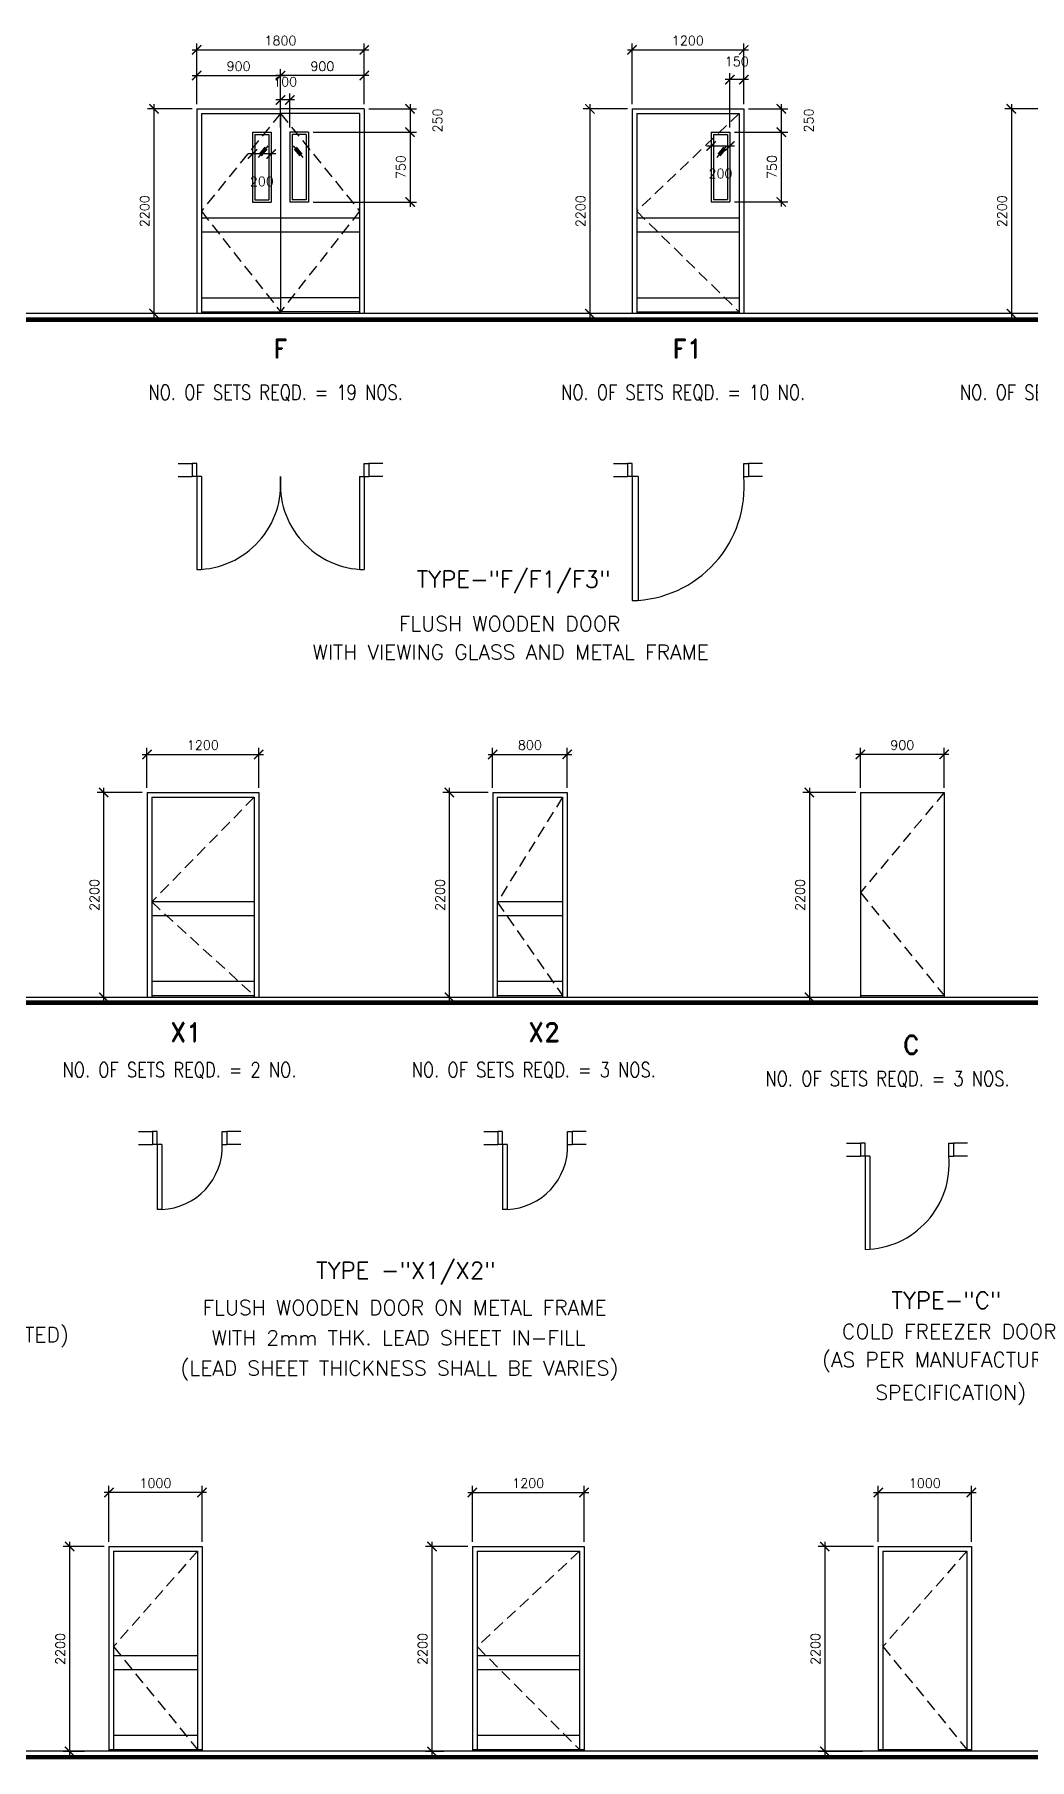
# Model space of a CAD drawing. Extents: x 105294 to 154914, y 92273 to 130474.
# Drawn here: x 117892 to 128579, y 110994 to 129528 of the extents above; entities that cross this region are included whole.
import ezdxf
from ezdxf.enums import TextEntityAlignment as Align

# ---------------------------------------------------------------- set-up
doc = ezdxf.new("R2010")
doc.units = 0
doc.header["$LTSCALE"] = 1000
doc.header["$MEASUREMENT"] = 0
doc.header["$PDMODE"] = 34
doc.linetypes.add('HIDDEN2', pattern=[0.1875, 0.125, -0.0625])
doc.layers.get('0').update_dxf_attribs({"linetype": 'CONTINUOUS'})
doc.layers.get('DEFPOINTS').update_dxf_attribs({"linetype": 'CONTINUOUS'})
for name, color, linetype in [('DIM', 11, 'CONTINUOUS'), ('DOOR', 4, 'CONTINUOUS'), ('TEXT-T', 2, 'CONTINUOUS'), ('WALL', 6, 'CONTINUOUS')]:
    doc.layers.add(name, color=color, linetype=linetype)
doc.styles.add('ROMAND', font='romand.shx')
doc.styles.add('ROMANS', font='ROMANS.SHX', dxfattribs={"height": 100})
doc.dimstyles.new('STANDARD in', dxfattribs={"dimtxt": 120, "dimasz": 100, "dimexe": 70, "dimexo": 50, "dimgap": 50, "dimtad": 1, "dimdec": 0, "dimzin": 0, "dimdsep": 46, "dimtxsty": 'ROMANS', "dimblk": 'ARCHTICK', "dimcen": 50, "dimdle": 50, "dimclrd": 4, "dimclre": 4, "dimclrt": 2, "dimadec": 0, "dimazin": 0, "dimtfac": 1, "dimtdec": 0, "dimtmove": 2, "dimatfit": 3, "dimldrblk": 'ARCHTICK', "dimfxl": 0, "dimtolj": 1, "dimtzin": 0, "dimarcsym": 0})

# ---------------------------------------------------------------- blocks, each defined once
blk = doc.blocks.new('_ARCHTICK')
at = {"color": 0, "linetype": 'ByBlock', "const_width": 0.15}
blk.add_lwpolyline([(-0.5, -0.5), (0.5, 0.5)], dxfattribs=at)
blk = doc.blocks.new('*D49')
at = {"layer": 'DEFPOINTS', "color": 0, "linetype": 'ByBlock'}
for p in [(128839, 128729), (128385, 126529), (128839, 126529)]:
    blk.add_point(p, dxfattribs=at)
at = {"layer": 'DIM', "color": 4, "linetype": 'ByBlock', "lineweight": -2}
for p, q in [((128789, 128729), (128315, 128729)), ((128385, 128779), (128385, 126479)), ((128789, 126529), (128315, 126529))]:
    blk.add_line(p, q, dxfattribs=at)
at = {"layer": 'DIM', "color": 4, "linetype": 'ByBlock', "lineweight": -2, "xscale": 100, "yscale": 100, "zscale": 100}
for p, rotation in [((128385, 128729), 90), ((128385, 126529), 270)]:
    blk.add_blockref('_ARCHTICK', p, dxfattribs=dict(at, rotation=rotation))
at = {"layer": 'DIM', "color": 2, "linetype": 'ByBlock', "insert": (128285, 127629), "char_height": 100, "attachment_point": 5, "rotation": 90, "style": 'ROMANS'}
blk.add_mtext('\\A1;2200', dxfattribs=at)
blk = doc.blocks.new('*D50')
at = {"layer": 'DEFPOINTS', "color": 0, "linetype": 'ByBlock'}
for p in [(125360, 129043), (125510, 128729), (125360, 128479)]:
    blk.add_point(p, dxfattribs=at)
at = {"layer": 'DIM', "color": 4, "linetype": 'ByBlock', "lineweight": -2}
for p, q in [((125560, 129043), (125310, 129043)), ((125360, 128529), (125360, 129113)), ((125510, 128779), (125510, 129113))]:
    blk.add_line(p, q, dxfattribs=at)
at = {"layer": 'DIM', "color": 4, "linetype": 'ByBlock', "lineweight": -2, "xscale": 100, "yscale": 100, "zscale": 100, "rotation": 180}
blk.add_blockref('_ARCHTICK', (125360, 129043), dxfattribs=at)
at = {"layer": 'DIM', "color": 4, "linetype": 'ByBlock', "lineweight": -2, "xscale": 100, "yscale": 100, "zscale": 100}
blk.add_blockref('_ARCHTICK', (125510, 129043), dxfattribs=at)
at = {"layer": 'DIM', "color": 2, "linetype": 'ByBlock', "insert": (125435, 129238), "char_height": 100, "attachment_point": 5, "style": 'ROMANS'}
blk.add_mtext('\\A1;150', dxfattribs=at)
blk = doc.blocks.new('*D51')
at = {"layer": 'DEFPOINTS', "color": 0, "linetype": 'ByBlock'}
for p in [(125160, 128479), (125360, 128479), (125160, 128329)]:
    blk.add_point(p, dxfattribs=at)
at = {"layer": 'DIM', "color": 4, "linetype": 'ByBlock', "lineweight": -2}
for p, q in [((125410, 128329), (125110, 128329)), ((125160, 128429), (125160, 128259)), ((125360, 128429), (125360, 128259))]:
    blk.add_line(p, q, dxfattribs=at)
at = {"layer": 'DIM', "color": 4, "linetype": 'ByBlock', "lineweight": -2, "xscale": 100, "yscale": 100, "zscale": 100, "rotation": 180}
blk.add_blockref('_ARCHTICK', (125160, 128329), dxfattribs=at)
at = {"layer": 'DIM', "color": 4, "linetype": 'ByBlock', "lineweight": -2, "xscale": 100, "yscale": 100, "zscale": 100}
blk.add_blockref('_ARCHTICK', (125360, 128329), dxfattribs=at)
at = {"layer": 'DIM', "color": 2, "linetype": 'ByBlock', "insert": (125260, 128034), "char_height": 100, "attachment_point": 5, "style": 'ROMANS'}
blk.add_mtext('\\A1;200', dxfattribs=at)
blk = doc.blocks.new('*D52')
at = {"layer": 'DEFPOINTS', "color": 0, "linetype": 'ByBlock'}
for p in [(125510, 128729), (125360, 128479), (125913, 128479)]:
    blk.add_point(p, dxfattribs=at)
at = {"layer": 'DIM', "color": 4, "linetype": 'ByBlock', "lineweight": -2}
for p, q in [((125560, 128729), (125983, 128729)), ((125913, 128779), (125913, 128429)), ((125410, 128479), (125983, 128479))]:
    blk.add_line(p, q, dxfattribs=at)
at = {"layer": 'DIM', "color": 4, "linetype": 'ByBlock', "lineweight": -2, "xscale": 100, "yscale": 100, "zscale": 100}
for p, rotation in [((125913, 128729), 90), ((125913, 128479), 270)]:
    blk.add_blockref('_ARCHTICK', p, dxfattribs=dict(at, rotation=rotation))
at = {"layer": 'DIM', "color": 2, "linetype": 'ByBlock', "insert": (126208, 128604), "char_height": 100, "attachment_point": 5, "rotation": 90, "style": 'ROMANS'}
blk.add_mtext('\\A1;250', dxfattribs=at)
blk = doc.blocks.new('*D53')
at = {"layer": 'DEFPOINTS', "color": 0, "linetype": 'ByBlock'}
for p in [(125360, 128479), (125360, 127729), (125913, 127729)]:
    blk.add_point(p, dxfattribs=at)
at = {"layer": 'DIM', "color": 4, "linetype": 'ByBlock', "lineweight": -2}
for p, q in [((125410, 128479), (125983, 128479)), ((125913, 128529), (125913, 127679)), ((125410, 127729), (125983, 127729))]:
    blk.add_line(p, q, dxfattribs=at)
at = {"layer": 'DIM', "color": 4, "linetype": 'ByBlock', "lineweight": -2, "xscale": 100, "yscale": 100, "zscale": 100}
for p, rotation in [((125913, 128479), 90), ((125913, 127729), 270)]:
    blk.add_blockref('_ARCHTICK', p, dxfattribs=dict(at, rotation=rotation))
at = {"layer": 'DIM', "color": 2, "linetype": 'ByBlock', "insert": (125813, 128104), "char_height": 100, "attachment_point": 5, "rotation": 90, "style": 'ROMANS'}
blk.add_mtext('\\A1;750', dxfattribs=at)
blk = doc.blocks.new('*D54')
at = {"layer": 'DEFPOINTS', "color": 0, "linetype": 'ByBlock'}
for p in [(124310, 128729), (123857, 126529), (124310, 126529)]:
    blk.add_point(p, dxfattribs=at)
at = {"layer": 'DIM', "color": 4, "linetype": 'ByBlock', "lineweight": -2}
for p, q in [((124260, 128729), (123787, 128729)), ((123857, 128779), (123857, 126479)), ((124260, 126529), (123787, 126529))]:
    blk.add_line(p, q, dxfattribs=at)
at = {"layer": 'DIM', "color": 4, "linetype": 'ByBlock', "lineweight": -2, "xscale": 100, "yscale": 100, "zscale": 100}
for p, rotation in [((123857, 128729), 90), ((123857, 126529), 270)]:
    blk.add_blockref('_ARCHTICK', p, dxfattribs=dict(at, rotation=rotation))
at = {"layer": 'DIM', "color": 2, "linetype": 'ByBlock', "insert": (123757, 127629), "char_height": 100, "attachment_point": 5, "rotation": 90, "style": 'ROMANS'}
blk.add_mtext('\\A1;2200', dxfattribs=at)
blk = doc.blocks.new('*D55')
at = {"layer": 'DEFPOINTS', "color": 0, "linetype": 'ByBlock'}
for p in [(120534, 128825), (120534, 128479), (120634, 128479)]:
    blk.add_point(p, dxfattribs=at)
at = {"layer": 'DIM', "color": 4, "linetype": 'ByBlock', "lineweight": -2}
for p, q in [((120684, 128825), (120484, 128825)), ((120534, 128529), (120534, 128895)), ((120634, 128529), (120634, 128895))]:
    blk.add_line(p, q, dxfattribs=at)
at = {"layer": 'DIM', "color": 4, "linetype": 'ByBlock', "lineweight": -2, "xscale": 100, "yscale": 100, "zscale": 100, "rotation": 180}
blk.add_blockref('_ARCHTICK', (120534, 128825), dxfattribs=at)
at = {"layer": 'DIM', "color": 4, "linetype": 'ByBlock', "lineweight": -2, "xscale": 100, "yscale": 100, "zscale": 100}
blk.add_blockref('_ARCHTICK', (120634, 128825), dxfattribs=at)
at = {"layer": 'DIM', "color": 2, "linetype": 'ByBlock', "insert": (120584, 129020), "char_height": 100, "attachment_point": 5, "style": 'ROMANS'}
blk.add_mtext('\\A1;100', dxfattribs=at)
blk = doc.blocks.new('*D56')
at = {"layer": 'DEFPOINTS', "color": 0, "linetype": 'ByBlock'}
for p in [(121434, 128729), (120834, 128479), (121926, 128479)]:
    blk.add_point(p, dxfattribs=at)
at = {"layer": 'DIM', "color": 4, "linetype": 'ByBlock', "lineweight": -2}
for p, q in [((121484, 128729), (121996, 128729)), ((121926, 128779), (121926, 128429)), ((120884, 128479), (121996, 128479))]:
    blk.add_line(p, q, dxfattribs=at)
at = {"layer": 'DIM', "color": 4, "linetype": 'ByBlock', "lineweight": -2, "xscale": 100, "yscale": 100, "zscale": 100}
for p, rotation in [((121926, 128729), 90), ((121926, 128479), 270)]:
    blk.add_blockref('_ARCHTICK', p, dxfattribs=dict(at, rotation=rotation))
at = {"layer": 'DIM', "color": 2, "linetype": 'ByBlock', "insert": (122221, 128604), "char_height": 100, "attachment_point": 5, "rotation": 90, "style": 'ROMANS'}
blk.add_mtext('\\A1;250', dxfattribs=at)
blk = doc.blocks.new('*D57')
at = {"layer": 'DEFPOINTS', "color": 0, "linetype": 'ByBlock'}
for p in [(120834, 128478), (120834, 127728), (121926, 127728)]:
    blk.add_point(p, dxfattribs=at)
at = {"layer": 'DIM', "color": 4, "linetype": 'ByBlock', "lineweight": -2}
for p, q in [((120884, 128478), (121996, 128478)), ((121926, 128528), (121926, 127678)), ((120884, 127728), (121996, 127728))]:
    blk.add_line(p, q, dxfattribs=at)
at = {"layer": 'DIM', "color": 4, "linetype": 'ByBlock', "lineweight": -2, "xscale": 100, "yscale": 100, "zscale": 100}
for p, rotation in [((121926, 128478), 90), ((121926, 127728), 270)]:
    blk.add_blockref('_ARCHTICK', p, dxfattribs=dict(at, rotation=rotation))
at = {"layer": 'DIM', "color": 2, "linetype": 'ByBlock', "insert": (121826, 128103), "char_height": 100, "attachment_point": 5, "rotation": 90, "style": 'ROMANS'}
blk.add_mtext('\\A1;750', dxfattribs=at)
blk = doc.blocks.new('*D58')
at = {"layer": 'DEFPOINTS', "color": 0, "linetype": 'ByBlock'}
for p in [(120534, 129087), (120534, 128729), (121434, 128729)]:
    blk.add_point(p, dxfattribs=at)
at = {"layer": 'DIM', "color": 4, "linetype": 'ByBlock', "lineweight": -2}
for p, q in [((121484, 129087), (120484, 129087)), ((120534, 128779), (120534, 129157)), ((121434, 128779), (121434, 129157))]:
    blk.add_line(p, q, dxfattribs=at)
at = {"layer": 'DIM', "color": 4, "linetype": 'ByBlock', "lineweight": -2, "xscale": 100, "yscale": 100, "zscale": 100, "rotation": 180}
blk.add_blockref('_ARCHTICK', (120534, 129087), dxfattribs=at)
at = {"layer": 'DIM', "color": 4, "linetype": 'ByBlock', "lineweight": -2, "xscale": 100, "yscale": 100, "zscale": 100}
blk.add_blockref('_ARCHTICK', (121434, 129087), dxfattribs=at)
at = {"layer": 'DIM', "color": 2, "linetype": 'ByBlock', "insert": (120984, 129187), "char_height": 100, "attachment_point": 5, "style": 'ROMANS'}
blk.add_mtext('\\A1;900', dxfattribs=at)
blk = doc.blocks.new('*D59')
at = {"layer": 'DEFPOINTS', "color": 0, "linetype": 'ByBlock'}
for p in [(125510, 129362), (124310, 128729), (125510, 128729)]:
    blk.add_point(p, dxfattribs=at)
at = {"layer": 'DIM', "color": 4, "linetype": 'ByBlock', "lineweight": -2}
for p, q in [((124310, 128779), (124310, 129432)), ((125510, 128779), (125510, 129432)), ((124260, 129362), (125560, 129362))]:
    blk.add_line(p, q, dxfattribs=at)
at = {"layer": 'DIM', "color": 4, "linetype": 'ByBlock', "lineweight": -2, "xscale": 100, "yscale": 100, "zscale": 100, "rotation": 180}
blk.add_blockref('_ARCHTICK', (124310, 129362), dxfattribs=at)
at = {"layer": 'DIM', "color": 4, "linetype": 'ByBlock', "lineweight": -2, "xscale": 100, "yscale": 100, "zscale": 100}
blk.add_blockref('_ARCHTICK', (125510, 129362), dxfattribs=at)
at = {"layer": 'DIM', "color": 2, "linetype": 'ByBlock', "insert": (124910, 129462), "char_height": 100, "attachment_point": 5, "style": 'ROMANS'}
blk.add_mtext('\\A1;1200', dxfattribs=at)
blk = doc.blocks.new('*D64')
at = {"layer": 'DEFPOINTS', "color": 0, "linetype": 'ByBlock'}
for p in [(126763, 121383), (126215, 119183), (126763, 119183)]:
    blk.add_point(p, dxfattribs=at)
at = {"layer": 'DIM', "color": 4, "linetype": 'ByBlock', "lineweight": -2}
for p, q in [((126215, 121433), (126215, 119133)), ((126713, 121383), (126145, 121383)), ((126713, 119183), (126145, 119183))]:
    blk.add_line(p, q, dxfattribs=at)
at = {"layer": 'DIM', "color": 4, "linetype": 'ByBlock', "lineweight": -2, "xscale": 100, "yscale": 100, "zscale": 100}
for p, rotation in [((126215, 121383), 90), ((126215, 119183), 270)]:
    blk.add_blockref('_ARCHTICK', p, dxfattribs=dict(at, rotation=rotation))
at = {"layer": 'DIM', "color": 2, "linetype": 'ByBlock', "insert": (126115, 120283), "char_height": 100, "attachment_point": 5, "rotation": 90, "style": 'ROMANS'}
blk.add_mtext('\\A1;2200', dxfattribs=at)
blk = doc.blocks.new('*D65')
at = {"layer": 'DEFPOINTS', "color": 0, "linetype": 'ByBlock'}
for p in [(123613, 121793), (122813, 121383), (123613, 121383)]:
    blk.add_point(p, dxfattribs=at)
at = {"layer": 'DIM', "color": 4, "linetype": 'ByBlock', "lineweight": -2}
for p, q in [((122763, 121793), (123663, 121793)), ((122813, 121433), (122813, 121863)), ((123613, 121433), (123613, 121863))]:
    blk.add_line(p, q, dxfattribs=at)
at = {"layer": 'DIM', "color": 4, "linetype": 'ByBlock', "lineweight": -2, "xscale": 100, "yscale": 100, "zscale": 100, "rotation": 180}
blk.add_blockref('_ARCHTICK', (122813, 121793), dxfattribs=at)
at = {"layer": 'DIM', "color": 4, "linetype": 'ByBlock', "lineweight": -2, "xscale": 100, "yscale": 100, "zscale": 100}
blk.add_blockref('_ARCHTICK', (123613, 121793), dxfattribs=at)
at = {"layer": 'DIM', "color": 2, "linetype": 'ByBlock', "insert": (123213, 121893), "char_height": 100, "attachment_point": 5, "style": 'ROMANS'}
blk.add_mtext('\\A1;800', dxfattribs=at)
blk = doc.blocks.new('*D66')
at = {"layer": 'DEFPOINTS', "color": 0, "linetype": 'ByBlock'}
for p in [(126955, 113282), (126380, 111082), (126834, 111082)]:
    blk.add_point(p, dxfattribs=at)
at = {"layer": 'DIM', "color": 4, "linetype": 'ByBlock', "lineweight": -2}
for p, q in [((126905, 113282), (126310, 113282)), ((126380, 113332), (126380, 111032)), ((126784, 111082), (126310, 111082))]:
    blk.add_line(p, q, dxfattribs=at)
at = {"layer": 'DIM', "color": 4, "linetype": 'ByBlock', "lineweight": -2, "xscale": 100, "yscale": 100, "zscale": 100}
for p, rotation in [((126380, 113282), 90), ((126380, 111082), 270)]:
    blk.add_blockref('_ARCHTICK', p, dxfattribs=dict(at, rotation=rotation))
at = {"layer": 'DIM', "color": 2, "linetype": 'ByBlock', "insert": (126280, 112182), "char_height": 100, "attachment_point": 5, "rotation": 90, "style": 'ROMANS'}
blk.add_mtext('\\A1;2200', dxfattribs=at)
blk = doc.blocks.new('*D67')
at = {"layer": 'DEFPOINTS', "color": 0, "linetype": 'ByBlock'}
for p in [(126763, 121793), (126763, 121383), (127663, 121383)]:
    blk.add_point(p, dxfattribs=at)
at = {"layer": 'DIM', "color": 4, "linetype": 'ByBlock', "lineweight": -2}
for p, q in [((127713, 121793), (126713, 121793)), ((126763, 121433), (126763, 121863)), ((127663, 121433), (127663, 121863))]:
    blk.add_line(p, q, dxfattribs=at)
at = {"layer": 'DIM', "color": 4, "linetype": 'ByBlock', "lineweight": -2, "xscale": 100, "yscale": 100, "zscale": 100, "rotation": 180}
blk.add_blockref('_ARCHTICK', (126763, 121793), dxfattribs=at)
at = {"layer": 'DIM', "color": 4, "linetype": 'ByBlock', "lineweight": -2, "xscale": 100, "yscale": 100, "zscale": 100}
blk.add_blockref('_ARCHTICK', (127663, 121793), dxfattribs=at)
at = {"layer": 'DIM', "color": 2, "linetype": 'ByBlock', "insert": (127213, 121893), "char_height": 100, "attachment_point": 5, "style": 'ROMANS'}
blk.add_mtext('\\A1;900', dxfattribs=at)
blk = doc.blocks.new('*D68')
at = {"layer": 'DEFPOINTS', "color": 0, "linetype": 'ByBlock'}
for p in [(127955, 113863), (126955, 113282), (127955, 113282)]:
    blk.add_point(p, dxfattribs=at)
at = {"layer": 'DIM', "color": 4, "linetype": 'ByBlock', "lineweight": -2}
for p, q in [((126905, 113863), (128005, 113863)), ((126955, 113332), (126955, 113933)), ((127955, 113332), (127955, 113933))]:
    blk.add_line(p, q, dxfattribs=at)
at = {"layer": 'DIM', "color": 4, "linetype": 'ByBlock', "lineweight": -2, "xscale": 100, "yscale": 100, "zscale": 100, "rotation": 180}
blk.add_blockref('_ARCHTICK', (126955, 113863), dxfattribs=at)
at = {"layer": 'DIM', "color": 4, "linetype": 'ByBlock', "lineweight": -2, "xscale": 100, "yscale": 100, "zscale": 100}
blk.add_blockref('_ARCHTICK', (127955, 113863), dxfattribs=at)
at = {"layer": 'DIM', "color": 2, "linetype": 'ByBlock', "insert": (127455, 113963), "char_height": 100, "attachment_point": 5, "style": 'ROMANS'}
blk.add_mtext('\\A1;1000', dxfattribs=at)
blk = doc.blocks.new('*D69')
at = {"layer": 'DEFPOINTS', "color": 0, "linetype": 'ByBlock'}
for p in [(119634, 128729), (119175, 126529), (119634, 126529)]:
    blk.add_point(p, dxfattribs=at)
at = {"layer": 'DIM', "color": 4, "linetype": 'ByBlock', "lineweight": -2}
for p, q in [((119584, 128729), (119105, 128729)), ((119175, 128779), (119175, 126479)), ((119584, 126529), (119105, 126529))]:
    blk.add_line(p, q, dxfattribs=at)
at = {"layer": 'DIM', "color": 4, "linetype": 'ByBlock', "lineweight": -2, "xscale": 100, "yscale": 100, "zscale": 100}
for p, rotation in [((119175, 128729), 90), ((119175, 126529), 270)]:
    blk.add_blockref('_ARCHTICK', p, dxfattribs=dict(at, rotation=rotation))
at = {"layer": 'DIM', "color": 2, "linetype": 'ByBlock', "insert": (119075, 127629), "char_height": 100, "attachment_point": 5, "rotation": 90, "style": 'ROMANS'}
blk.add_mtext('\\A1;2200', dxfattribs=at)
blk = doc.blocks.new('*D72')
at = {"layer": 'DEFPOINTS', "color": 0, "linetype": 'ByBlock'}
for p in [(118635, 121383), (119100, 121383), (118846, 119183)]:
    blk.add_point(p, dxfattribs=at)
at = {"layer": 'DIM', "color": 4, "linetype": 'ByBlock', "lineweight": -2}
for p, q in [((118635, 119133), (118635, 121433)), ((119050, 121383), (118565, 121383)), ((118796, 119183), (118565, 119183))]:
    blk.add_line(p, q, dxfattribs=at)
at = {"layer": 'DIM', "color": 4, "linetype": 'ByBlock', "lineweight": -2, "xscale": 100, "yscale": 100, "zscale": 100}
for p, rotation in [((118635, 121383), 90), ((118635, 119183), 270)]:
    blk.add_blockref('_ARCHTICK', p, dxfattribs=dict(at, rotation=rotation))
at = {"layer": 'DIM', "color": 2, "linetype": 'ByBlock', "insert": (118535, 120283), "char_height": 100, "attachment_point": 5, "rotation": 90, "style": 'ROMANS'}
blk.add_mtext('\\A1;2200', dxfattribs=at)
blk = doc.blocks.new('*D73')
at = {"layer": 'DEFPOINTS', "color": 0, "linetype": 'ByBlock'}
for p in [(120300, 121793), (119100, 121383), (120300, 121383)]:
    blk.add_point(p, dxfattribs=at)
at = {"layer": 'DIM', "color": 4, "linetype": 'ByBlock', "lineweight": -2}
for p, q in [((119050, 121793), (120350, 121793)), ((119100, 121433), (119100, 121863)), ((120300, 121433), (120300, 121863))]:
    blk.add_line(p, q, dxfattribs=at)
at = {"layer": 'DIM', "color": 4, "linetype": 'ByBlock', "lineweight": -2, "xscale": 100, "yscale": 100, "zscale": 100, "rotation": 180}
blk.add_blockref('_ARCHTICK', (119100, 121793), dxfattribs=at)
at = {"layer": 'DIM', "color": 4, "linetype": 'ByBlock', "lineweight": -2, "xscale": 100, "yscale": 100, "zscale": 100}
blk.add_blockref('_ARCHTICK', (120300, 121793), dxfattribs=at)
at = {"layer": 'DIM', "color": 2, "linetype": 'ByBlock', "insert": (119700, 121893), "char_height": 100, "attachment_point": 5, "style": 'ROMANS'}
blk.add_mtext('\\A1;1200', dxfattribs=at)
blk = doc.blocks.new('*D74')
at = {"layer": 'DEFPOINTS', "color": 0, "linetype": 'ByBlock'}
for p in [(122595, 113282), (122161, 111082), (122339, 111082)]:
    blk.add_point(p, dxfattribs=at)
at = {"layer": 'DIM', "color": 4, "linetype": 'ByBlock', "lineweight": -2}
for p, q in [((122545, 113282), (122091, 113282)), ((122161, 113332), (122161, 111032)), ((122289, 111082), (122091, 111082))]:
    blk.add_line(p, q, dxfattribs=at)
at = {"layer": 'DIM', "color": 4, "linetype": 'ByBlock', "lineweight": -2, "xscale": 100, "yscale": 100, "zscale": 100}
for p, rotation in [((122161, 113282), 90), ((122161, 111082), 270)]:
    blk.add_blockref('_ARCHTICK', p, dxfattribs=dict(at, rotation=rotation))
at = {"layer": 'DIM', "color": 2, "linetype": 'ByBlock', "insert": (122061, 112182), "char_height": 100, "attachment_point": 5, "rotation": 90, "style": 'ROMANS'}
blk.add_mtext('\\A1;2200', dxfattribs=at)
blk = doc.blocks.new('*D79')
at = {"layer": 'DEFPOINTS', "color": 0, "linetype": 'ByBlock'}
for p in [(118691, 113282), (118269, 111082), (118478, 111082)]:
    blk.add_point(p, dxfattribs=at)
at = {"layer": 'DIM', "color": 4, "linetype": 'ByBlock', "lineweight": -2}
for p, q in [((118641, 113282), (118199, 113282)), ((118269, 113332), (118269, 111032)), ((118428, 111082), (118199, 111082))]:
    blk.add_line(p, q, dxfattribs=at)
at = {"layer": 'DIM', "color": 4, "linetype": 'ByBlock', "lineweight": -2, "xscale": 100, "yscale": 100, "zscale": 100}
for p, rotation in [((118269, 113282), 90), ((118269, 111082), 270)]:
    blk.add_blockref('_ARCHTICK', p, dxfattribs=dict(at, rotation=rotation))
at = {"layer": 'DIM', "color": 2, "linetype": 'ByBlock', "insert": (118169, 112182), "char_height": 100, "attachment_point": 5, "rotation": 90, "style": 'ROMANS'}
blk.add_mtext('\\A1;2200', dxfattribs=at)
blk = doc.blocks.new('*D82')
at = {"layer": 'DEFPOINTS', "color": 0, "linetype": 'ByBlock'}
for p in [(118691, 113863), (118691, 113282), (119691, 113282)]:
    blk.add_point(p, dxfattribs=at)
at = {"layer": 'DIM', "color": 4, "linetype": 'ByBlock', "lineweight": -2}
for p, q in [((119741, 113863), (118641, 113863)), ((118691, 113332), (118691, 113933)), ((119691, 113332), (119691, 113933))]:
    blk.add_line(p, q, dxfattribs=at)
at = {"layer": 'DIM', "color": 4, "linetype": 'ByBlock', "lineweight": -2, "xscale": 100, "yscale": 100, "zscale": 100, "rotation": 180}
blk.add_blockref('_ARCHTICK', (118691, 113863), dxfattribs=at)
at = {"layer": 'DIM', "color": 4, "linetype": 'ByBlock', "lineweight": -2, "xscale": 100, "yscale": 100, "zscale": 100}
blk.add_blockref('_ARCHTICK', (119691, 113863), dxfattribs=at)
at = {"layer": 'DIM', "color": 2, "linetype": 'ByBlock', "insert": (119191, 113963), "char_height": 100, "attachment_point": 5, "style": 'ROMANS'}
blk.add_mtext('\\A1;1000', dxfattribs=at)
blk = doc.blocks.new('*D83')
at = {"layer": 'DEFPOINTS', "color": 0, "linetype": 'ByBlock'}
for p in [(120234, 128479), (120434, 128479), (120234, 128244)]:
    blk.add_point(p, dxfattribs=at)
at = {"layer": 'DIM', "color": 4, "linetype": 'ByBlock', "lineweight": -2}
for p, q in [((120234, 128429), (120234, 128174)), ((120434, 128429), (120434, 128174)), ((120484, 128244), (120184, 128244))]:
    blk.add_line(p, q, dxfattribs=at)
at = {"layer": 'DIM', "color": 4, "linetype": 'ByBlock', "lineweight": -2, "xscale": 100, "yscale": 100, "zscale": 100, "rotation": 180}
blk.add_blockref('_ARCHTICK', (120234, 128244), dxfattribs=at)
at = {"layer": 'DIM', "color": 4, "linetype": 'ByBlock', "lineweight": -2, "xscale": 100, "yscale": 100, "zscale": 100}
blk.add_blockref('_ARCHTICK', (120434, 128244), dxfattribs=at)
at = {"layer": 'DIM', "color": 2, "linetype": 'ByBlock', "insert": (120334, 127949), "char_height": 100, "attachment_point": 5, "style": 'ROMANS'}
blk.add_mtext('\\A1;200', dxfattribs=at)
blk = doc.blocks.new('*D84')
at = {"layer": 'DEFPOINTS', "color": 0, "linetype": 'ByBlock'}
for p in [(122348, 121383), (122813, 121383), (122559, 119183)]:
    blk.add_point(p, dxfattribs=at)
at = {"layer": 'DIM', "color": 4, "linetype": 'ByBlock', "lineweight": -2}
for p, q in [((122348, 119133), (122348, 121433)), ((122763, 121383), (122278, 121383)), ((122509, 119183), (122278, 119183))]:
    blk.add_line(p, q, dxfattribs=at)
at = {"layer": 'DIM', "color": 4, "linetype": 'ByBlock', "lineweight": -2, "xscale": 100, "yscale": 100, "zscale": 100}
for p, rotation in [((122348, 121383), 90), ((122348, 119183), 270)]:
    blk.add_blockref('_ARCHTICK', p, dxfattribs=dict(at, rotation=rotation))
at = {"layer": 'DIM', "color": 2, "linetype": 'ByBlock', "insert": (122248, 120283), "char_height": 100, "attachment_point": 5, "rotation": 90, "style": 'ROMANS'}
blk.add_mtext('\\A1;2200', dxfattribs=at)
blk = doc.blocks.new('*D85')
at = {"layer": 'DEFPOINTS', "color": 0, "linetype": 'ByBlock'}
for p in [(123795, 113863), (122595, 113282), (123795, 113282)]:
    blk.add_point(p, dxfattribs=at)
at = {"layer": 'DIM', "color": 4, "linetype": 'ByBlock', "lineweight": -2}
for p, q in [((122545, 113863), (123845, 113863)), ((122595, 113332), (122595, 113933)), ((123795, 113332), (123795, 113933))]:
    blk.add_line(p, q, dxfattribs=at)
at = {"layer": 'DIM', "color": 4, "linetype": 'ByBlock', "lineweight": -2, "xscale": 100, "yscale": 100, "zscale": 100, "rotation": 180}
blk.add_blockref('_ARCHTICK', (122595, 113863), dxfattribs=at)
at = {"layer": 'DIM', "color": 4, "linetype": 'ByBlock', "lineweight": -2, "xscale": 100, "yscale": 100, "zscale": 100}
blk.add_blockref('_ARCHTICK', (123795, 113863), dxfattribs=at)
at = {"layer": 'DIM', "color": 2, "linetype": 'ByBlock', "insert": (123195, 113963), "char_height": 100, "attachment_point": 5, "style": 'ROMANS'}
blk.add_mtext('\\A1;1200', dxfattribs=at)
blk = doc.blocks.new('*D86')
at = {"layer": 'DEFPOINTS', "color": 0, "linetype": 'ByBlock'}
for p in [(121434, 129362), (119634, 128729), (121434, 128729)]:
    blk.add_point(p, dxfattribs=at)
at = {"layer": 'DIM', "color": 4, "linetype": 'ByBlock', "lineweight": -2}
for p, q in [((119634, 128779), (119634, 129432)), ((121434, 128779), (121434, 129432)), ((119584, 129362), (121484, 129362))]:
    blk.add_line(p, q, dxfattribs=at)
at = {"layer": 'DIM', "color": 4, "linetype": 'ByBlock', "lineweight": -2, "xscale": 100, "yscale": 100, "zscale": 100, "rotation": 180}
blk.add_blockref('_ARCHTICK', (119634, 129362), dxfattribs=at)
at = {"layer": 'DIM', "color": 4, "linetype": 'ByBlock', "lineweight": -2, "xscale": 100, "yscale": 100, "zscale": 100}
blk.add_blockref('_ARCHTICK', (121434, 129362), dxfattribs=at)
at = {"layer": 'DIM', "color": 2, "linetype": 'ByBlock', "insert": (120534, 129462), "char_height": 100, "attachment_point": 5, "style": 'ROMANS'}
blk.add_mtext('\\A1;1800', dxfattribs=at)
blk = doc.blocks.new('*D87')
at = {"layer": 'DEFPOINTS', "color": 0, "linetype": 'ByBlock'}
for p in [(120534, 129087), (119634, 128729), (120534, 128679)]:
    blk.add_point(p, dxfattribs=at)
at = {"layer": 'DIM', "color": 4, "linetype": 'ByBlock', "lineweight": -2}
for p, q in [((119584, 129087), (120584, 129087)), ((119634, 128779), (119634, 129157)), ((120534, 128729), (120534, 129157))]:
    blk.add_line(p, q, dxfattribs=at)
at = {"layer": 'DIM', "color": 4, "linetype": 'ByBlock', "lineweight": -2, "xscale": 100, "yscale": 100, "zscale": 100, "rotation": 180}
blk.add_blockref('_ARCHTICK', (119634, 129087), dxfattribs=at)
at = {"layer": 'DIM', "color": 4, "linetype": 'ByBlock', "lineweight": -2, "xscale": 100, "yscale": 100, "zscale": 100}
blk.add_blockref('_ARCHTICK', (120534, 129087), dxfattribs=at)
at = {"layer": 'DIM', "color": 2, "linetype": 'ByBlock', "insert": (120084, 129187), "char_height": 100, "attachment_point": 5, "style": 'ROMANS'}
blk.add_mtext('\\A1;900', dxfattribs=at)

msp = doc.modelspace()

# ---------------------------------------------------------------- linework, layer by layer
at = {"color": 8}
for p, q in [((120397.4, 128330.9), (120295.9, 128207.7)), ((120365.5, 128315.8), (120304.6, 128241.9)), ((120388.7, 128296.8), (120327.8, 128222.8)), ((120670.9, 128330.9), (120772.4, 128207.7)), ((120679.6, 128296.8), (120740.6, 128222.8)), ((120702.8, 128315.8), (120763.7, 128241.9)), ((125323.3, 128330.9), (125221.7, 128207.7)), ((125291.4, 128315.8), (125230.4, 128241.9)), ((125314.5, 128296.8), (125253.6, 128222.8))]:
    msp.add_line(p, q, dxfattribs=at)
at = {"color": 5, "linetype": 'ByBlock'}
msp.add_line((122338.9, 111082.3), (122028, 111082.3), dxfattribs=at)
at = {"layer": 'DOOR'}
for p, q in [((119634.2, 128729), (119634.2, 126529)), ((119634.2, 128729), (120534.2, 128729)), ((119684.2, 128679), (119684.2, 126529)), ((119684.2, 128679), (120534.2, 128679)), ((121434.2, 128729), (120534.2, 128729)), ((120534.2, 128679), (120534.2, 126529)), ((121384.2, 128679), (120534.2, 128679)), ((121384.2, 128679), (121384.2, 126529)), ((121434.2, 128729), (121434.2, 126529)), ((124310, 128729), (124310, 126529)), ((124310, 128729), (125510, 128729)), ((124360, 128679), (124360, 126529)), ((124360, 128679), (125460, 128679)), ((125460, 128679), (125460, 126529)), ((125510, 128729), (125510, 126529)), ((120234.2, 128479), (120434.2, 128479)), ((120234.2, 128479), (120434.2, 128479)), ((120234.2, 128479), (120234.2, 127727.6)), ((120259.2, 128454), (120409.2, 128454)), ((120259.2, 128454), (120259.2, 127752.6)), ((120409.2, 128454), (120409.2, 127752.6)), ((120434.2, 128479), (120434.2, 127727.6)), ((120834.2, 128479), (120634.2, 128479)), ((120834.2, 128479), (120634.2, 128479)), ((120634.2, 128479), (120634.2, 127727.6)), ((120809.2, 128454), (120659.2, 128454)), ((120659.2, 128454), (120659.2, 127752.6)), ((120809.2, 128454), (120809.2, 127752.6)), ((120834.2, 128479), (120834.2, 127727.6)), ((125160, 128479), (125360, 128479)), ((125160, 128479), (125360, 128479)), ((125160, 128479), (125160, 127729)), ((125185, 128454), (125335, 128454)), ((125185, 128454), (125185, 127754)), ((125335, 128454), (125335, 127754)), ((125360, 128479), (125360, 127729)), ((120234.2, 127727.6), (120434.2, 127727.6)), ((120259.2, 127752.6), (120409.2, 127752.6)), ((120834.2, 127727.6), (120634.2, 127727.6)), ((120809.2, 127752.6), (120659.2, 127752.6)), ((125160, 127729), (125360, 127729)), ((125185, 127754), (125335, 127754)), ((121384.2, 127554), (119684.2, 127554)), ((125460, 127554), (124360, 127554)), ((121384.2, 127404), (119684.2, 127404)), ((125460, 127404), (124360, 127404)), ((119684.2, 126699), (120534.2, 126699)), ((121384.2, 126699), (120534.2, 126699)), ((124360, 126699), (125460, 126699)), ((119684.2, 126549), (120534.2, 126549)), ((121384.2, 126549), (120534.2, 126549)), ((124360, 126549), (125460, 126549)), ((119634.2, 124918.9), (119584.2, 124918.9)), ((119634.2, 124778.9), (119634.2, 124918.9)), ((121434.2, 124778.9), (121434.2, 124918.9)), ((121434.2, 124918.9), (121484.2, 124918.9)), ((124310, 124918.9), (124260, 124918.9)), ((124310, 124778.9), (124310, 124918.9)), ((125510, 124778.9), (125510, 124918.9)), ((125510, 124918.9), (125560, 124918.9)), ((119634.2, 124778.9), (119584.2, 124778.9)), ((119634.2, 124778.9), (119634.2, 123778.9)), ((119684.2, 124778.9), (119634.2, 124778.9)), ((119684.2, 124778.9), (119684.2, 123780.1)), ((121384.2, 124778.9), (121434.2, 124778.9)), ((121384.2, 124778.9), (121384.2, 123780.1)), ((121434.2, 124778.9), (121434.2, 123778.9)), ((121434.2, 124778.9), (121484.2, 124778.9)), ((124310, 124778.9), (124260, 124778.9)), ((124376.7, 124778.9), (124310, 124778.9)), ((124310, 124778.9), (124310, 123445.5)), ((124376.7, 124778.9), (124310, 124778.9)), ((124376.7, 124778.9), (124376.7, 123447.2)), ((125510, 124778.9), (125560, 124778.9)), ((119100.5, 121383), (119100.5, 119183)), ((119100.5, 121383), (120300.5, 121383)), ((119150.5, 121333), (119150.5, 119183)), ((119150.5, 121333), (120250.5, 121333)), ((120250.5, 121333), (120250.5, 119183)), ((120300.5, 121383), (120300.5, 119183)), ((122813.2, 121383), (123613.2, 121383)), ((122813.2, 121383), (122813.2, 119183)), ((122863.2, 121333), (123563.2, 121333)), ((122863.2, 121333), (122863.2, 119183)), ((123563.2, 121333), (123563.2, 119183)), ((123613.2, 121383), (123613.2, 119183)), ((126763.2, 121383), (126763.2, 119183)), ((126763.2, 121383), (127663.2, 121383)), ((127663.2, 121383), (127663.2, 119183)), ((120250.5, 120208), (119150.5, 120208)), ((123563.2, 120208), (122863.2, 120208)), ((120250.5, 120058), (119150.5, 120058)), ((123563.2, 120058), (122863.2, 120058)), ((120250.5, 119353), (119150.5, 119353)), ((119150.5, 119203), (120250.5, 119203)), ((123563.2, 119353), (122863.2, 119353)), ((122863.2, 119203), (123563.2, 119203)), ((126763.2, 119203), (127663.2, 119203)), ((119208.7, 117742.8), (119158.7, 117742.8)), ((119208.7, 117602.8), (119208.7, 117742.8)), ((119908.7, 117602.8), (119908.7, 117742.8)), ((119908.7, 117742.8), (119958.7, 117742.8)), ((122917.8, 117742.8), (122867.8, 117742.8)), ((122917.8, 117602.8), (122917.8, 117742.8)), ((123617.8, 117742.8), (123667.8, 117742.8)), ((123617.8, 117602.8), (123617.8, 117742.8)), ((119208.7, 117602.8), (119158.7, 117602.8)), ((119258.7, 117602.8), (119208.7, 117602.8)), ((119208.7, 117602.8), (119208.7, 116902.8)), ((119258.7, 117602.8), (119258.7, 116902.8)), ((119908.7, 117602.8), (119958.7, 117602.8)), ((122917.8, 117602.8), (122867.8, 117602.8)), ((122917.8, 117602.8), (122917.8, 116902.8)), ((122967.8, 117602.8), (122917.8, 117602.8)), ((122967.8, 117602.8), (122967.8, 116902.8)), ((123617.8, 117602.8), (123667.8, 117602.8)), ((126813.2, 117615.3), (126763.2, 117615.3)), ((126813.2, 117475.3), (126813.2, 117615.3)), ((127713.2, 117475.3), (127713.2, 117615.3)), ((127713.2, 117615.3), (127763.2, 117615.3)), ((126813.2, 117475.3), (126763.2, 117475.3)), ((126813.2, 117475.3), (126813.2, 116475.3)), ((126863.2, 117475.3), (126813.2, 117475.3)), ((126863.2, 117475.3), (126863.2, 116476.6)), ((127713.2, 117475.3), (127763.2, 117475.3)), ((119258.7, 116902.8), (119208.7, 116902.8)), ((122967.8, 116902.8), (122917.8, 116902.8)), ((118691.1, 113282.3), (118691.1, 111082.3)), ((118691.1, 113282.3), (119691.1, 113282.3)), ((119691.1, 113282.3), (119691.1, 111082.3)), ((122595.5, 113282.3), (122595.5, 111082.3)), ((122595.5, 113282.3), (123795.5, 113282.3)), ((123795.5, 113282.3), (123795.5, 111082.3)), ((126955.2, 113282.3), (126955.2, 111082.3)), ((126955.2, 113282.3), (127955.2, 113282.3)), ((127955.2, 113282.3), (127955.2, 111082.3)), ((118741.1, 113232.3), (118741.1, 111082.3)), ((118741.1, 113232.3), (119641.1, 113232.3)), ((119641.1, 113232.3), (119641.1, 111082.3)), ((122645.5, 113232.3), (122645.5, 111082.3)), ((122645.5, 113232.3), (123745.5, 113232.3)), ((123745.5, 113232.3), (123745.5, 111082.3)), ((127005.2, 113232.3), (127005.2, 111082.3)), ((127005.2, 113232.3), (127905.2, 113232.3)), ((127905.2, 113232.3), (127905.2, 111082.3)), ((119641.1, 112107.3), (118741.1, 112107.3)), ((119641.1, 111957.3), (118741.1, 111957.3)), ((123745.5, 112107.3), (122645.5, 112107.3)), ((123745.5, 111957.3), (122645.5, 111957.3)), ((119641.1, 111252.3), (118741.1, 111252.3)), ((123745.5, 111252.3), (122645.5, 111252.3)), ((118691.1, 111102.3), (119691.1, 111102.3)), ((122595.5, 111102.3), (123795.5, 111102.3)), ((126955.2, 111102.3), (127955.2, 111102.3))]:
    msp.add_line(p, q, dxfattribs=at)
at = {"layer": 'DOOR', "linetype": 'HIDDEN2'}
for p, q in [((120534.2, 128679), (119684.2, 127629)), ((120534.2, 128679), (121384.2, 127629)), ((125460, 128679), (124360, 127629)), ((119684.2, 127629), (120534.2, 126549)), ((121384.2, 127629), (120534.2, 126549)), ((124360, 127629), (125460, 126549)), ((120250.5, 121333), (119150.5, 120208)), ((123563.2, 121333), (122863.2, 120208)), ((127663.2, 121383), (126763.2, 120308)), ((126763.2, 120308), (127663.2, 119203)), ((119150.5, 120208), (120250.5, 119203)), ((122863.2, 120208), (123563.2, 119203)), ((119641.1, 113232.3), (118741.1, 112207.3)), ((123745.5, 113232.3), (122645.5, 112207.3)), ((127905.2, 113232.3), (127005.2, 112207.3)), ((118741.1, 112207.3), (119641.1, 111102.3)), ((122645.5, 112207.3), (123745.5, 111102.3)), ((127005.2, 112207.3), (127905.2, 111102.3))]:
    msp.add_line(p, q, dxfattribs=at)
at = {"layer": 'DOOR'}
for centre, radius, start, end in [((119618.9, 124697.6), 918.9, 270.95505, 5.07053), ((121449.5, 124697.6), 918.9, 174.92947, 269.04495), ((124289.6, 124670.6), 1225.2, 270.95505, 5.07053), ((119230.1, 117582.3), 678.9, 272.41033, 1.72967), ((122939.2, 117582.3), 678.9, 272.41033, 1.72967), ((126797.9, 117394.1), 918.9, 270.95505, 5.07053)]:
    msp.add_arc(centre, radius, start, end, dxfattribs=at)
at = {"layer": 'WALL'}
for p, q in [((140458.4, 126529), (105723.4, 126529)), ((119434.2, 124918.9), (119584.2, 124918.9)), ((121634.2, 124918.9), (121484.2, 124918.9)), ((124110, 124918.9), (124260, 124918.9)), ((125710, 124918.9), (125560, 124918.9)), ((119434.2, 124778.9), (119584.2, 124778.9)), ((121634.2, 124778.9), (121484.2, 124778.9)), ((124110, 124778.9), (124260, 124778.9)), ((125710, 124778.9), (125560, 124778.9)), ((147898.3, 119183), (105824.3, 119183)), ((119008.7, 117742.8), (119158.7, 117742.8)), ((120108.7, 117742.8), (119958.7, 117742.8)), ((122717.8, 117742.8), (122867.8, 117742.8)), ((123817.8, 117742.8), (123667.8, 117742.8)), ((119008.7, 117602.8), (119158.7, 117602.8)), ((120108.7, 117602.8), (119958.7, 117602.8)), ((122717.8, 117602.8), (122867.8, 117602.8)), ((123817.8, 117602.8), (123667.8, 117602.8)), ((126613.2, 117615.3), (126763.2, 117615.3)), ((127913.2, 117615.3), (127763.2, 117615.3)), ((126613.2, 117475.3), (126763.2, 117475.3)), ((127913.2, 117475.3), (127763.2, 117475.3)), ((154888.9, 111082.3), (105294, 111082.3))]:
    msp.add_line(p, q, dxfattribs=at)
at = {"layer": 'WALL', "linetype": 'ByBlock'}
for p, q in [((119584.2, 124918.9), (119584.2, 124778.9)), ((121484.2, 124918.9), (121484.2, 124778.9)), ((124260, 124918.9), (124260, 124778.9)), ((125560, 124918.9), (125560, 124778.9)), ((119158.7, 117742.8), (119158.7, 117602.8)), ((119958.7, 117742.8), (119958.7, 117602.8)), ((122867.8, 117742.8), (122867.8, 117602.8)), ((123667.8, 117742.8), (123667.8, 117602.8)), ((126763.2, 117615.3), (126763.2, 117475.3)), ((127763.2, 117615.3), (127763.2, 117475.3))]:
    msp.add_line(p, q, dxfattribs=at)
at = {"layer": 'WALL', "const_width": 50}
for points in [[(140458.4, 126462.7), (105723.4, 126462.7)], [(144930.3, 119124.6), (105816, 119124.6)], [(154888.9, 111019.5), (105819.9, 111019.5)]]:
    msp.add_lwpolyline(points, dxfattribs=at)

# ---------------------------------------------------------------- texts
at = {"layer": 'TEXT-T', "style": 'ROMANS', "width": 0.8}
for s, p in [('NO. OF SETS REQD. = 19 NOS.', (120481.7, 125554.7)), ('NO. OF SETS REQD. = 10 NO.', (124859.1, 125554.7)), ('NO. OF SETS REQD. = 3 NO.', (129088, 125554.7)), ('NO. OF SETS REQD. = 2 NO.', (119448.7, 118276.8)), ('NO. OF SETS REQD. = 3 NOS.', (123254.4, 118276.8)), ('NO. OF SETS REQD. = 3 NOS.', (127054, 118181.3))]:
    msp.add_text(s, height=160, dxfattribs=at).set_placement(p, align=Align.BOTTOM_CENTER)
at = {"layer": 'TEXT-T', "style": 'ROMANS'}
for s, p in [('FLUSH WOODEN DOOR', (122994.6, 123068.7)), ('WITH VIEWING GLASS AND METAL FRAME', (123006.7, 122763.8)), ('FLUSH WOODEN DOOR ON METAL FRAME', (121866.6, 115721.9)), ('ALUMINUM DOOR (ALUM., POWDER COATED)', (115925.8, 115430.4)), ('COLD FREEZER DOOR', (127717.9, 115464.7)), ('WITH 2mm THK. LEAD SHEET IN-FILL', (121802.2, 115397)), ('(LEAD SHEET THICKNESS SHALL BE VARIES)', (121810.7, 115070.6)), ('(AS PER MANUFACTURER ', (127732.6, 115162)), ('SPECIFICATION)', (127732.6, 114809.2))]:
    msp.add_text(s, height=160, dxfattribs=at).set_placement(p, align=Align.BOTTOM_CENTER)
at = {"layer": 'WALL', "style": 'ROMAND'}
for s, p in [('F', (120532.6, 126054.8)), ('F1', (124906.8, 126054.8)), ('X1', (119519.8, 118708.8)), ('X2', (123364.6, 118708.8)), ('C', (127309.4, 118572.9))]:
    msp.add_text(s, height=200, dxfattribs=at).set_placement(p, align=Align.CENTER)
at = {"layer": 'WALL', "style": 'ROMANS'}
for s, p in [('TYPE-"F/F1/F3"', (123038.9, 123661.8)), ('TYPE -"X1/X2"', (121881.6, 116235.9)), ('TYPE-"C"', (127687.3, 115927.8))]:
    msp.add_text(s, height=180, dxfattribs=at).set_placement(p, align=Align.MIDDLE)

# ---------------------------------------------------------------- dimensions: what is measured, and where the dimension line sits
at = {"layer": 'DIM', "linetype": 'ByBlock'}
for base, p1, p2, picture, middle in [((121434.2, 129362.2), (119634.2, 128729), (121434.2, 128729), '*D86', (120534.2, 129462.2)), ((125510, 129362.2), (124310, 128729), (125510, 128729), '*D59', (124910, 129462.2)), ((120534.2, 129087.4), (119634.2, 128729), (120534.2, 128679), '*D87', (120084.2, 129187.4)), ((120534.2, 129087.4), (121434.2, 128729), (120534.2, 128729), '*D58', (120984.2, 129187.4)), ((125360, 129043.3), (125510, 128729), (125360, 128479), '*D50', (125435, 129238.3)), ((120534.2, 128825.2), (120634.2, 128479), (120534.2, 128479), '*D55', (120584.2, 129020.2)), ((120234.2, 128244), (120434.2, 128479), (120234.2, 128479), '*D83', (120334.2, 127949)), ((125160, 128328.8), (125360, 128479), (125160, 128479), '*D51', (125260, 128033.8)), ((120300.5, 121792.8), (119100.5, 121383), (120300.5, 121383), '*D73', (119700.5, 121892.8)), ((123613.2, 121792.8), (122813.2, 121383), (123613.2, 121383), '*D65', (123213.2, 121892.8)), ((126763.2, 121792.8), (127663.2, 121383), (126763.2, 121383), '*D67', (127213.2, 121892.8)), ((118691.1, 113863.5), (119691.1, 113282.3), (118691.1, 113282.3), '*D82', (119191.1, 113963.5)), ((123795.5, 113863.5), (122595.5, 113282.3), (123795.5, 113282.3), '*D85', (123195.5, 113963.5)), ((127955.2, 113863.5), (126955.2, 113282.3), (127955.2, 113282.3), '*D68', (127455.2, 113963.5))]:
    dim = msp.add_linear_dim(base=base, p1=p1, p2=p2, dimstyle='STANDARD in', override={"dimclrd": 4, "dimclre": 4}, dxfattribs=at)
    dim.commit()
    dim.dimension.update_dxf_attribs({"geometry": picture, "text_midpoint": middle})
for base, p1, p2, picture, middle in [((119174.5, 126529), (119634.2, 128729), (119634.2, 126529), '*D69', (119074.5, 127629)), ((121926.2, 128479), (121434.2, 128729), (120834.2, 128479), '*D56', (122221.2, 128604)), ((123856.6, 126529), (124310, 128729), (124310, 126529), '*D54', (123756.6, 127629)), ((125912.7, 128479), (125510, 128729), (125360, 128479), '*D52', (126207.7, 128604)), ((128385.5, 126529), (128838.9, 128729), (128838.9, 126529), '*D49', (128285.5, 127629)), ((121926.2, 127727.6), (120834.2, 128477.6), (120834.2, 127727.6), '*D57', (121826.2, 128102.6)), ((125912.7, 127729), (125360, 128479), (125360, 127729), '*D53', (125812.7, 128104)), ((118635.2, 121383), (118845.9, 119183), (119100.5, 121383), '*D72', (118535.2, 120283)), ((122348, 121383), (122558.7, 119183), (122813.2, 121383), '*D84', (122248, 120283)), ((126215.4, 119183), (126763.2, 121383), (126763.2, 119183), '*D64', (126115.4, 120283)), ((118269.3, 111082.3), (118691.1, 113282.3), (118478.3, 111082.3), '*D79', (118169.3, 112182.3)), ((122161, 111082.3), (122595.5, 113282.3), (122338.9, 111082.3), '*D74', (122061, 112182.3)), ((126380.4, 111082.3), (126955.2, 113282.3), (126833.6, 111082.3), '*D66', (126280.4, 112182.3))]:
    dim = msp.add_linear_dim(base=base, p1=p1, p2=p2, angle=90, dimstyle='STANDARD in', override={"dimclrd": 4, "dimclre": 4}, dxfattribs=at)
    dim.commit()
    dim.dimension.update_dxf_attribs({"geometry": picture, "text_midpoint": middle})

doc.saveas('drawing.dxf')
